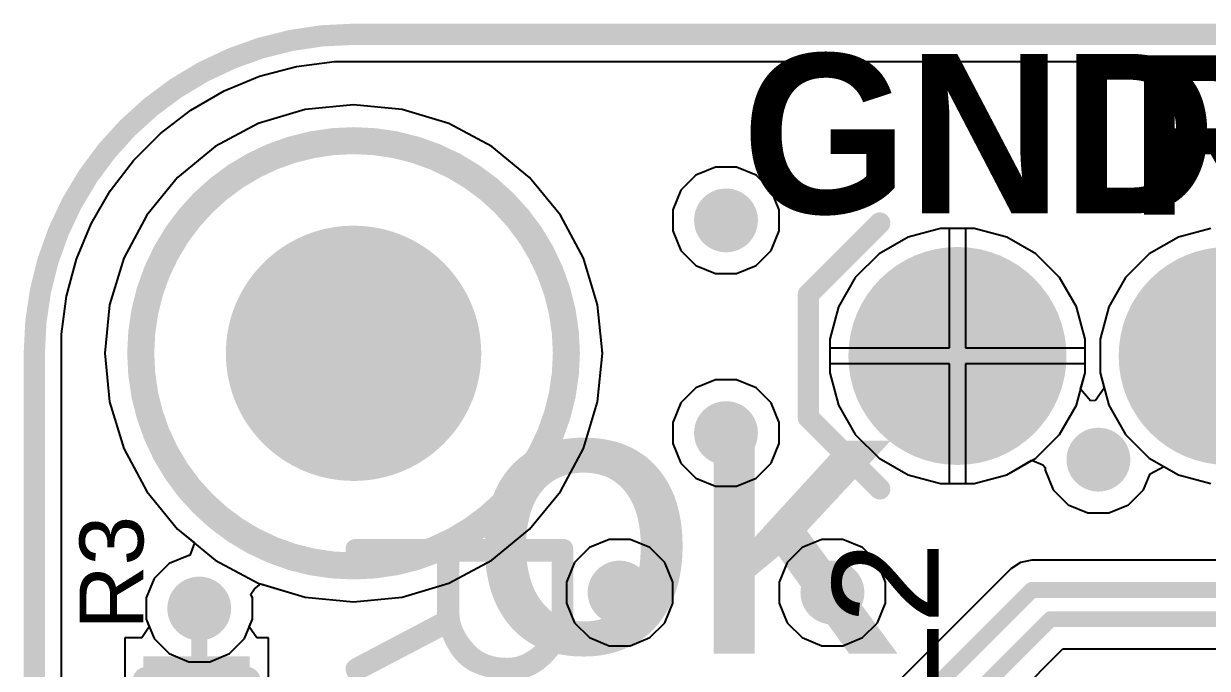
# Model space of a CAD drawing. Header units: inches. Extents: x -1.9 to 51.5, y -1.6 to 35.1.
# Drawn here: x -0.1 to 11.02, y 29.04 to 35.1 of the extents above; entities that cross this region are included whole.
import ezdxf

# ---------------------------------------------------------------- set-up
doc = ezdxf.new("R2010")
doc.units = ezdxf.units.IN
for name, color, linetype in [('Assembly Notes', 76, 'Continuous'), ('Board Shape', 56, 'Continuous'), ('Bottom Layer', 76, 'Continuous'), ('Bottom Layer 1', 5, 'Continuous'), ('Bottom Solder', 6, 'Continuous'), ('Keep-Out Layer', 6, 'Continuous'), ('Multi-Layer', 9, 'Continuous'), ('Pad Holes', 156, 'Continuous'), ('Top Layer', 16, 'Continuous'), ('Top Layer 1', 1, 'Continuous'), ('Top Overlay', 2, 'Continuous'), ('Top Paste', 8, 'Continuous'), ('Top Solder', 216, 'Continuous'), ('Via Holes', 16, 'Continuous')]:
    doc.layers.add(name, color=color, linetype=linetype)
doc.styles.add('Arial', font='', dxfattribs={"height": 0.2})
doc.styles.add('Century Gothic_Bold', font='', dxfattribs={"height": 0.2})
doc.styles.add('GOST type B', font='', dxfattribs={"height": 0.2})
doc.styles.get('Arial').set_extended_font_data('Arial')
doc.styles.get('Century Gothic_Bold').set_extended_font_data('Century Gothic', bold=True)
doc.styles.get('GOST type B').set_extended_font_data('GOST type B')

# ---------------------------------------------------------------- blocks, each defined once
blk = doc.blocks.new('PLS6_162')
at = {"layer": 'Bottom Layer'}
h = blk.add_hatch(color=76, dxfattribs=at)
edge = h.paths.add_edge_path()
edge.add_arc((0, -10.16), 1, 0, 360)
h = blk.add_hatch(color=76, dxfattribs=at)
edge = h.paths.add_edge_path()
edge.add_arc((0, -12.7), 1, 0, 360)
at = {"layer": 'Bottom Layer 1'}
h = blk.add_hatch(color=5, dxfattribs=at)
edge = h.paths.add_edge_path()
edge.add_arc((0, -10.16), 1, 0, 360)
h = blk.add_hatch(color=5, dxfattribs=at)
edge = h.paths.add_edge_path()
edge.add_arc((0, -12.7), 1, 0, 360)
at = {"layer": 'Bottom Solder'}
h = blk.add_hatch(color=6, dxfattribs=at)
edge = h.paths.add_edge_path()
edge.add_arc((0, -10.16), 1.025, 0, 360)
h = blk.add_hatch(color=6, dxfattribs=at)
edge = h.paths.add_edge_path()
edge.add_arc((0, -12.7), 1.025, 0, 360)
at = {"layer": 'Multi-Layer'}
h = blk.add_hatch(color=9, dxfattribs=at)
edge = h.paths.add_edge_path()
edge.add_arc((0, -10.16), 1, 0, 360)
h = blk.add_hatch(color=9, dxfattribs=at)
edge = h.paths.add_edge_path()
edge.add_arc((0, -12.7), 1, 0, 360)
at = {"layer": 'Pad Holes'}
h = blk.add_hatch(color=7, dxfattribs=at)
edge = h.paths.add_edge_path()
edge.add_arc((0, -10.16), 0.5, 0, 360)
h = blk.add_hatch(color=7, dxfattribs=at)
edge = h.paths.add_edge_path()
edge.add_arc((0, -12.7), 0.5, 0, 360)
at = {"layer": 'Top Layer'}
h = blk.add_hatch(color=16, dxfattribs=at)
edge = h.paths.add_edge_path()
edge.add_arc((0, -10.16), 1, 0, 360)
h = blk.add_hatch(color=16, dxfattribs=at)
edge = h.paths.add_edge_path()
edge.add_arc((0, -12.7), 1, 0, 360)
at = {"layer": 'Top Layer 1'}
h = blk.add_hatch(color=1, dxfattribs=at)
edge = h.paths.add_edge_path()
edge.add_arc((0, -10.16), 1, 0, 360)
h = blk.add_hatch(color=1, dxfattribs=at)
edge = h.paths.add_edge_path()
edge.add_arc((0, -12.7), 1, 0, 360)
at = {"layer": 'Top Solder'}
h = blk.add_hatch(color=216, dxfattribs=at)
edge = h.paths.add_edge_path()
edge.add_arc((0, -10.16), 1.025, 0, 360)
h = blk.add_hatch(color=216, dxfattribs=at)
edge = h.paths.add_edge_path()
edge.add_arc((0, -12.7), 1.025, 0, 360)
at = {"layer": 'Top Overlay'}
for points in [[(-0.58, -14.1, 0.2, 0.2, 0), (-1.25, -13.43, 0.2, 0.2, 0)], [(0.58, -14.1, 0.2, 0.2, 0), (1.25, -13.43, 0.2, 0.2, 0)], [(0.58, -14.1, 0.2, 0.2, 0), (-0.58, -14.1, 0.2, 0.2, 0)]]:
    blk.add_lwpolyline(points, format="xyseb", dxfattribs=at)
for points in [[(-1.3, -13.43, 0.1, 0.1, 1), (-1.2, -13.43, 0.1, 0.1, 1)], [(1.2, -13.43, 0.1, 0.1, 1), (1.3, -13.43, 0.1, 0.1, 1)], [(-0.63, -14.1, 0.1, 0.1, 1), (-0.53, -14.1, 0.1, 0.1, 1)], [(-0.63, -14.1, 0.1, 0.1, 1), (-0.53, -14.1, 0.1, 0.1, 1)], [(0.53, -14.1, 0.1, 0.1, 1), (0.63, -14.1, 0.1, 0.1, 1)], [(0.53, -14.1, 0.1, 0.1, 1), (0.63, -14.1, 0.1, 0.1, 1)]]:
    blk.add_lwpolyline(points, format="xyseb", close=True, dxfattribs=at)
blk = doc.blocks.new('0603R_167')
at = {"layer": 'Top Layer 1'}
for points in [[(-1.05, -0.475), (-1.05, 0.475), (-0.25, 0.475), (-0.25, -0.475)], [(0.25, -0.475), (0.25, 0.475), (1.05, 0.475), (1.05, -0.475)]]:
    blk.add_hatch(color=1, dxfattribs=at).paths.add_polyline_path(points)
at = {"layer": 'Top Paste'}
for points in [[(-1.05, -0.475), (-1.05, 0.475), (-0.25, 0.475), (-0.25, -0.475)], [(0.25, -0.475), (0.25, 0.475), (1.05, 0.475), (1.05, -0.475)]]:
    blk.add_hatch(color=8, dxfattribs=at).paths.add_polyline_path(points)
at = {"layer": 'Top Solder'}
for points in [[(-1.075, -0.5), (-1.075, 0.5), (-0.225, 0.5), (-0.225, -0.5)], [(0.225, -0.5), (0.225, 0.5), (1.075, 0.5), (1.075, -0.5)]]:
    blk.add_hatch(color=216, dxfattribs=at).paths.add_polyline_path(points)
at = {"layer": 'Assembly Notes'}
for points in [[(-0.85, -0.475, 0.25, 0.25, 0), (-0.85, 0.475, 0.25, 0.25, 0)], [(0.85, 0.475, 0.25, 0.25, 0), (-0.85, 0.475, 0.25, 0.25, 0)], [(0.85, -0.475, 0.25, 0.25, 0), (0.85, 0.475, 0.25, 0.25, 0)], [(0.85, -0.475, 0.25, 0.25, 0), (-0.85, -0.475, 0.25, 0.25, 0)]]:
    blk.add_lwpolyline(points, format="xyseb", dxfattribs=at)
for points in [[(-0.913, 0.475, 0.125, 0.125, 1), (-0.788, 0.475, 0.125, 0.125, 1)], [(-0.913, 0.475, 0.125, 0.125, 1), (-0.788, 0.475, 0.125, 0.125, 1)], [(0.787, 0.475, 0.125, 0.125, 1), (0.912, 0.475, 0.125, 0.125, 1)], [(0.787, 0.475, 0.125, 0.125, 1), (0.912, 0.475, 0.125, 0.125, 1)], [(-0.913, -0.475, 0.125, 0.125, 1), (-0.788, -0.475, 0.125, 0.125, 1)], [(-0.913, -0.475, 0.125, 0.125, 1), (-0.788, -0.475, 0.125, 0.125, 1)], [(0.787, -0.475, 0.125, 0.125, 1), (0.912, -0.475, 0.125, 0.125, 1)], [(0.787, -0.475, 0.125, 0.125, 1), (0.912, -0.475, 0.125, 0.125, 1)]]:
    blk.add_lwpolyline(points, format="xyseb", close=True, dxfattribs=at)
at = {"layer": 'Top Overlay'}
for points in [[(0.5, 0.725, 0.15, 0.15, 0), (-0.5, 0.725, 0.15, 0.15, 0)], [(0.5, -0.725, 0.15, 0.15, 0), (-0.5, -0.725, 0.15, 0.15, 0)]]:
    blk.add_lwpolyline(points, format="xyseb", dxfattribs=at)
for points in [[(-0.537, 0.725, 0.075, 0.075, 1), (-0.462, 0.725, 0.075, 0.075, 1)], [(0.462, 0.725, 0.075, 0.075, 1), (0.537, 0.725, 0.075, 0.075, 1)], [(-0.537, -0.725, 0.075, 0.075, 1), (-0.462, -0.725, 0.075, 0.075, 1)], [(0.462, -0.725, 0.075, 0.075, 1), (0.537, -0.725, 0.075, 0.075, 1)]]:
    blk.add_lwpolyline(points, format="xyseb", close=True, dxfattribs=at)
at = {"layer": 'Assembly Notes', "style": 'GOST type B'}
blk.add_text('R3', height=2.15, dxfattribs=at).set_placement((-2.4, 1.4))

msp = doc.modelspace()

# ---------------------------------------------------------------- hatches: boundary and pattern name
at = {"layer": 'Bottom Layer'}
h = msp.add_hatch(color=76, dxfattribs=at)
edge = h.paths.add_edge_path()
edge.add_arc((6.5, 33.25), 0.3, 0, 360)
h = msp.add_hatch(color=76, dxfattribs=at)
edge = h.paths.add_edge_path()
edge.add_arc((6.5, 31.25), 0.3, 0, 360)
h = msp.add_hatch(color=76, dxfattribs=at)
edge = h.paths.add_edge_path()
edge.add_arc((10, 31), 0.3, 0, 360)
h = msp.add_hatch(color=76, dxfattribs=at)
edge = h.paths.add_edge_path()
edge.add_arc((5.5, 29.75), 0.3, 0, 360)
h = msp.add_hatch(color=76, dxfattribs=at)
edge = h.paths.add_edge_path()
edge.add_arc((7.5, 29.75), 0.3, 0, 360)
h = msp.add_hatch(color=76, dxfattribs=at)
edge = h.paths.add_edge_path()
edge.add_arc((1.55, 29.6), 0.3, 0, 360)
at = {"layer": 'Bottom Layer 1'}
h = msp.add_hatch(color=5, dxfattribs=at)
edge = h.paths.add_edge_path()
edge.add_arc((6.5, 33.25), 0.3, 0, 360)
h = msp.add_hatch(color=5, dxfattribs=at)
edge = h.paths.add_edge_path()
edge.add_arc((6.5, 31.25), 0.3, 0, 360)
h = msp.add_hatch(color=5, dxfattribs=at)
edge = h.paths.add_edge_path()
edge.add_arc((10, 31), 0.3, 0, 360)
h = msp.add_hatch(color=5, dxfattribs=at)
edge = h.paths.add_edge_path()
edge.add_arc((5.5, 29.75), 0.3, 0, 360)
h = msp.add_hatch(color=5, dxfattribs=at)
edge = h.paths.add_edge_path()
edge.add_arc((7.5, 29.75), 0.3, 0, 360)
h = msp.add_hatch(color=5, dxfattribs=at)
edge = h.paths.add_edge_path()
edge.add_arc((1.55, 29.6), 0.3, 0, 360)
at = {"layer": 'Bottom Solder'}
h = msp.add_hatch(color=6, dxfattribs=at)
edge = h.paths.add_edge_path()
edge.add_arc((3, 32), 1.2, 0, 360)
at = {"layer": 'Pad Holes'}
h = msp.add_hatch(color=7, dxfattribs=at)
edge = h.paths.add_edge_path()
edge.add_arc((3, 32), 1.1, 0, 360)
at = {"layer": 'Top Layer'}
h = msp.add_hatch(color=16, dxfattribs=at)
edge = h.paths.add_edge_path()
edge.add_arc((6.5, 33.25), 0.3, 0, 360)
h = msp.add_hatch(color=16, dxfattribs=at)
edge = h.paths.add_edge_path()
edge.add_arc((6.5, 31.25), 0.3, 0, 360)
h = msp.add_hatch(color=16, dxfattribs=at)
edge = h.paths.add_edge_path()
edge.add_arc((10, 31), 0.3, 0, 360)
h = msp.add_hatch(color=16, dxfattribs=at)
edge = h.paths.add_edge_path()
edge.add_arc((5.5, 29.75), 0.3, 0, 360)
h = msp.add_hatch(color=16, dxfattribs=at)
edge = h.paths.add_edge_path()
edge.add_arc((7.5, 29.75), 0.3, 0, 360)
h = msp.add_hatch(color=16, dxfattribs=at)
edge = h.paths.add_edge_path()
edge.add_arc((1.55, 29.6), 0.3, 0, 360)
at = {"layer": 'Top Layer 1'}
h = msp.add_hatch(color=1, dxfattribs=at)
edge = h.paths.add_edge_path()
edge.add_arc((6.5, 33.25), 0.3, 0, 360)
h = msp.add_hatch(color=1, dxfattribs=at)
edge = h.paths.add_edge_path()
edge.add_arc((6.5, 31.25), 0.3, 0, 360)
h = msp.add_hatch(color=1, dxfattribs=at)
edge = h.paths.add_edge_path()
edge.add_arc((10, 31), 0.3, 0, 360)
h = msp.add_hatch(color=1, dxfattribs=at)
edge = h.paths.add_edge_path()
edge.add_arc((5.5, 29.75), 0.3, 0, 360)
h = msp.add_hatch(color=1, dxfattribs=at)
edge = h.paths.add_edge_path()
edge.add_arc((7.5, 29.75), 0.3, 0, 360)
h = msp.add_hatch(color=1, dxfattribs=at)
edge = h.paths.add_edge_path()
edge.add_arc((1.55, 29.6), 0.3, 0, 360)
at = {"layer": 'Top Solder'}
h = msp.add_hatch(color=216, dxfattribs=at)
edge = h.paths.add_edge_path()
edge.add_arc((3, 32), 1.2, 0, 360)
at = {"layer": 'Via Holes'}
h = msp.add_hatch(color=7, dxfattribs=at)
edge = h.paths.add_edge_path()
edge.add_arc((6.5, 33.25), 0.15, 0, 360)
h = msp.add_hatch(color=7, dxfattribs=at)
edge = h.paths.add_edge_path()
edge.add_arc((6.5, 31.25), 0.15, 0, 360)
h = msp.add_hatch(color=7, dxfattribs=at)
edge = h.paths.add_edge_path()
edge.add_arc((10, 31), 0.15, 0, 360)
h = msp.add_hatch(color=7, dxfattribs=at)
edge = h.paths.add_edge_path()
edge.add_arc((5.5, 29.75), 0.15, 0, 360)
h = msp.add_hatch(color=7, dxfattribs=at)
edge = h.paths.add_edge_path()
edge.add_arc((7.5, 29.75), 0.15, 0, 360)
h = msp.add_hatch(color=7, dxfattribs=at)
edge = h.paths.add_edge_path()
edge.add_arc((1.55, 29.6), 0.15, 0, 360)

# ---------------------------------------------------------------- linework, layer by layer
at = {"layer": 'Board Shape'}
for points in [[(0, 32, 0.2, 0.2, -0.414213), (3, 35, 0.2, 0.2, 0)], [(3, 35, 0.2, 0.2, 0), (47, 35, 0.2, 0.2, 0)], [(0, 3, 0.2, 0.2, 0), (0, 32, 0.2, 0.2, 0)]]:
    msp.add_lwpolyline(points, format="xyseb", dxfattribs=at)
for points in [[(2.95, 35, 0.1, 0.1, 1), (3.05, 35, 0.1, 0.1, 1)], [(2.95, 35, 0.1, 0.1, 1), (3.05, 35, 0.1, 0.1, 1)], [(-0.05, 32, 0.1, 0.1, 1), (0.05, 32, 0.1, 0.1, 1)], [(-0.05, 32, 0.1, 0.1, 1), (0.05, 32, 0.1, 0.1, 1)]]:
    msp.add_lwpolyline(points, format="xyseb", close=True, dxfattribs=at)
at = {"layer": 'Bottom Layer'}
for p, q in [((2.463, 34.698), (2.82, 34.745)), ((2.82, 34.745), (3, 34.745)), ((3, 34.745), (47, 34.745)), ((1.783, 34.467), (2.116, 34.605)), ((2.116, 34.605), (2.463, 34.698)), ((1.472, 34.287), (1.783, 34.467)), ((1.186, 34.068), (1.472, 34.287)), ((2.544, 34.293), (2.105, 34.16)), ((3, 34.338), (2.544, 34.293)), ((3.456, 34.293), (3, 34.338)), ((3.895, 34.16), (3.456, 34.293)), ((2.105, 34.16), (1.701, 33.944)), ((4.299, 33.944), (3.895, 34.16)), ((0.932, 33.814), (1.186, 34.068)), ((1.701, 33.944), (1.347, 33.653)), ((4.653, 33.653), (4.299, 33.944)), ((0.713, 33.528), (0.932, 33.814)), ((6.401, 33.75), (6.217, 33.674)), ((6.599, 33.75), (6.401, 33.75)), ((6.783, 33.674), (6.599, 33.75)), ((1.347, 33.653), (1.056, 33.299)), ((4.944, 33.299), (4.653, 33.653)), ((6.217, 33.674), (6.076, 33.533)), ((6.924, 33.533), (6.783, 33.674)), ((0.533, 33.217), (0.713, 33.528)), ((6.076, 33.533), (6, 33.349)), ((7, 33.349), (6.924, 33.533)), ((1.056, 33.299), (0.84, 32.895)), ((5.16, 32.895), (4.944, 33.299)), ((6, 33.349), (6, 33.151)), ((7, 33.151), (7, 33.349)), ((0.395, 32.884), (0.533, 33.217)), ((6, 33.151), (6.076, 32.967)), ((6.924, 32.967), (7, 33.151)), ((8.517, 33.175), (8.212, 33.093)), ((8.6, 33.175), (8.517, 33.175)), ((8.6, 32.05), (8.6, 33.175)), ((8.833, 33.175), (8.75, 33.175)), ((8.75, 33.175), (8.75, 32.05)), ((9.138, 33.093), (8.833, 33.175)), ((11.057, 33.175), (10.752, 33.093)), ((8.212, 33.093), (7.938, 32.935)), ((9.412, 32.935), (9.138, 33.093)), ((10.752, 33.093), (10.478, 32.935)), ((6.076, 32.967), (6.217, 32.826)), ((6.783, 32.826), (6.924, 32.967)), ((7.938, 32.935), (7.715, 32.712)), ((9.635, 32.712), (9.412, 32.935)), ((10.478, 32.935), (10.255, 32.712)), ((0.302, 32.537), (0.395, 32.884)), ((0.84, 32.895), (0.707, 32.456)), ((5.293, 32.456), (5.16, 32.895)), ((6.217, 32.826), (6.401, 32.75)), ((6.599, 32.75), (6.783, 32.826)), ((6.401, 32.75), (6.599, 32.75)), ((7.715, 32.712), (7.557, 32.438)), ((9.793, 32.438), (9.635, 32.712)), ((10.255, 32.712), (10.097, 32.438)), ((0.255, 32.18), (0.302, 32.537)), ((0.707, 32.456), (0.662, 32)), ((5.338, 32), (5.293, 32.456)), ((7.557, 32.438), (7.475, 32.133)), ((9.875, 32.133), (9.793, 32.438)), ((10.097, 32.438), (10.015, 32.133)), ((0.255, 32), (0.255, 32.18)), ((7.475, 32.133), (7.475, 32.05)), ((7.475, 32.05), (8.6, 32.05)), ((8.75, 32.05), (9.875, 32.05)), ((9.875, 32.05), (9.875, 32.133)), ((10.015, 32.133), (10.015, 31.817)), ((0.255, 3), (0.255, 32)), ((0.662, 32), (0.707, 31.544)), ((5.293, 31.544), (5.338, 32)), ((8.6, 31.9), (7.475, 31.9)), ((7.475, 31.9), (7.475, 31.817)), ((7.475, 31.817), (7.557, 31.512)), ((8.6, 30.775), (8.6, 31.9)), ((9.875, 31.9), (8.75, 31.9)), ((8.75, 31.9), (8.75, 30.775)), ((9.833, 31.662), (9.875, 31.817)), ((9.875, 31.817), (9.875, 31.9)), ((10.015, 31.817), (10.054, 31.671)), ((6.401, 31.75), (6.217, 31.674)), ((6.599, 31.75), (6.401, 31.75)), ((6.783, 31.674), (6.599, 31.75)), ((6.217, 31.674), (6.076, 31.533)), ((6.924, 31.533), (6.783, 31.674)), ((9.926, 31.553), (9.833, 31.662)), ((10.054, 31.671), (9.973, 31.557)), ((0.707, 31.544), (0.84, 31.105)), ((5.16, 31.105), (5.293, 31.544)), ((6.076, 31.533), (6, 31.349)), ((7, 31.349), (6.924, 31.533)), ((7.557, 31.512), (7.715, 31.238)), ((9.973, 31.557), (9.926, 31.553)), ((6, 31.349), (6, 31.151)), ((7, 31.151), (7, 31.349)), ((6, 31.151), (6.076, 30.967)), ((6.924, 30.967), (7, 31.151)), ((7.715, 31.238), (7.938, 31.015)), ((0.84, 31.105), (1.056, 30.701)), ((4.944, 30.701), (5.16, 31.105)), ((6.076, 30.967), (6.217, 30.826)), ((6.783, 30.826), (6.924, 30.967)), ((7.938, 31.015), (8.212, 30.857)), ((9.138, 30.857), (9.375, 30.994)), ((9.375, 30.994), (9.476, 30.95)), ((9.476, 30.95), (9.5, 30.926)), ((9.5, 30.926), (9.5, 30.901)), ((10.486, 30.866), (10.616, 30.935)), ((10.616, 30.935), (10.752, 30.857)), ((6.217, 30.826), (6.401, 30.75)), ((6.599, 30.75), (6.783, 30.826)), ((8.212, 30.857), (8.517, 30.775)), ((8.833, 30.775), (9.138, 30.857)), ((9.5, 30.901), (9.576, 30.717)), ((10.424, 30.717), (10.486, 30.866)), ((10.752, 30.857), (11.057, 30.775)), ((1.056, 30.701), (1.347, 30.347)), ((4.653, 30.347), (4.944, 30.701)), ((6.401, 30.75), (6.599, 30.75)), ((8.517, 30.775), (8.6, 30.775)), ((8.75, 30.775), (8.833, 30.775)), ((9.576, 30.717), (9.717, 30.576)), ((10.283, 30.576), (10.424, 30.717)), ((9.717, 30.576), (9.901, 30.5)), ((9.901, 30.5), (10.099, 30.5)), ((10.099, 30.5), (10.283, 30.576)), ((1.347, 30.347), (1.701, 30.056)), ((4.299, 30.056), (4.653, 30.347)), ((5.217, 30.174), (5.076, 30.033)), ((5.401, 30.25), (5.217, 30.174)), ((5.599, 30.25), (5.401, 30.25)), ((5.783, 30.174), (5.599, 30.25)), ((5.924, 30.033), (5.783, 30.174)), ((7.217, 30.174), (7.076, 30.033)), ((7.401, 30.25), (7.217, 30.174)), ((7.599, 30.25), (7.401, 30.25)), ((7.783, 30.174), (7.599, 30.25)), ((7.924, 30.033), (7.783, 30.174)), ((1.701, 30.056), (2.105, 29.84)), ((3.895, 29.84), (4.299, 30.056)), ((5.076, 30.033), (5, 29.849)), ((6, 29.849), (5.924, 30.033)), ((7.076, 30.033), (7, 29.849)), ((8, 29.849), (7.924, 30.033)), ((2.105, 29.84), (2.544, 29.707)), ((3.456, 29.707), (3.895, 29.84)), ((5, 29.849), (5, 29.651)), ((6, 29.651), (6, 29.849)), ((7, 29.849), (7, 29.651)), ((8, 29.651), (8, 29.849)), ((2.544, 29.707), (3, 29.662)), ((3, 29.662), (3.456, 29.707)), ((5, 29.651), (5.076, 29.467)), ((5.924, 29.467), (6, 29.651)), ((7, 29.651), (7.076, 29.467)), ((7.924, 29.467), (8, 29.651)), ((5.076, 29.467), (5.217, 29.326)), ((5.783, 29.326), (5.924, 29.467)), ((7.076, 29.467), (7.217, 29.326)), ((7.783, 29.326), (7.924, 29.467)), ((5.217, 29.326), (5.401, 29.25)), ((5.599, 29.25), (5.783, 29.326)), ((7.217, 29.326), (7.401, 29.25)), ((7.599, 29.25), (7.783, 29.326)), ((5.401, 29.25), (5.599, 29.25)), ((7.401, 29.25), (7.599, 29.25))]:
    msp.add_line(p, q, dxfattribs=at)
at = {"layer": 'Bottom Layer 1'}
for p, q in [((2.463, 34.698), (2.82, 34.745)), ((2.82, 34.745), (3, 34.745)), ((3, 34.745), (47, 34.745)), ((1.783, 34.467), (2.116, 34.605)), ((2.116, 34.605), (2.463, 34.698)), ((1.472, 34.287), (1.783, 34.467)), ((1.186, 34.068), (1.472, 34.287)), ((2.544, 34.293), (2.105, 34.16)), ((3, 34.338), (2.544, 34.293)), ((3.456, 34.293), (3, 34.338)), ((3.895, 34.16), (3.456, 34.293)), ((2.105, 34.16), (1.701, 33.944)), ((4.299, 33.944), (3.895, 34.16)), ((0.932, 33.814), (1.186, 34.068)), ((1.701, 33.944), (1.347, 33.653)), ((4.653, 33.653), (4.299, 33.944)), ((0.713, 33.528), (0.932, 33.814)), ((1.347, 33.653), (1.056, 33.299)), ((4.944, 33.299), (4.653, 33.653)), ((0.533, 33.217), (0.713, 33.528)), ((1.056, 33.299), (0.84, 32.895)), ((5.16, 32.895), (4.944, 33.299)), ((0.395, 32.884), (0.533, 33.217)), ((8.517, 33.175), (8.212, 33.093)), ((8.833, 33.175), (8.517, 33.175)), ((9.138, 33.093), (8.833, 33.175)), ((11.057, 33.175), (10.752, 33.093)), ((8.212, 33.093), (7.938, 32.935)), ((9.412, 32.935), (9.138, 33.093)), ((10.752, 33.093), (10.478, 32.935)), ((7.938, 32.935), (7.715, 32.712)), ((9.635, 32.712), (9.412, 32.935)), ((10.478, 32.935), (10.255, 32.712)), ((0.302, 32.537), (0.395, 32.884)), ((0.84, 32.895), (0.707, 32.456)), ((5.293, 32.456), (5.16, 32.895)), ((7.715, 32.712), (7.557, 32.438)), ((9.793, 32.438), (9.635, 32.712)), ((10.255, 32.712), (10.097, 32.438)), ((0.255, 32.18), (0.302, 32.537)), ((0.707, 32.456), (0.662, 32)), ((5.338, 32), (5.293, 32.456)), ((7.557, 32.438), (7.475, 32.133)), ((9.875, 32.133), (9.793, 32.438)), ((10.097, 32.438), (10.015, 32.133)), ((0.255, 32), (0.255, 32.18)), ((7.475, 32.133), (7.475, 31.817)), ((9.875, 31.817), (9.875, 32.133)), ((10.015, 32.133), (10.015, 31.817)), ((0.255, 3), (0.255, 32)), ((0.662, 32), (0.707, 31.544)), ((5.293, 31.544), (5.338, 32)), ((7.475, 31.817), (7.557, 31.512)), ((9.793, 31.512), (9.875, 31.817)), ((10.015, 31.817), (10.097, 31.512)), ((0.707, 31.544), (0.84, 31.105)), ((5.16, 31.105), (5.293, 31.544)), ((7.557, 31.512), (7.715, 31.238)), ((9.635, 31.238), (9.793, 31.512)), ((10.097, 31.512), (10.255, 31.238)), ((7.715, 31.238), (7.938, 31.015)), ((9.412, 31.015), (9.635, 31.238)), ((10.255, 31.238), (10.478, 31.015)), ((0.84, 31.105), (1.056, 30.701)), ((4.944, 30.701), (5.16, 31.105)), ((7.938, 31.015), (8.212, 30.857)), ((9.138, 30.857), (9.412, 31.015)), ((10.478, 31.015), (10.752, 30.857)), ((8.212, 30.857), (8.517, 30.775)), ((8.833, 30.775), (9.138, 30.857)), ((10.752, 30.857), (11.057, 30.775)), ((1.056, 30.701), (1.347, 30.347)), ((4.653, 30.347), (4.944, 30.701)), ((8.517, 30.775), (8.833, 30.775)), ((1.347, 30.347), (1.504, 30.218)), ((4.299, 30.056), (4.653, 30.347)), ((1.504, 30.218), (1.462, 30.1)), ((1.451, 30.1), (1.267, 30.024)), ((1.462, 30.1), (1.451, 30.1)), ((3.895, 29.84), (4.299, 30.056)), ((1.267, 30.024), (1.126, 29.883)), ((1.126, 29.883), (1.05, 29.699)), ((2.069, 29.786), (2.13, 29.832)), ((2.13, 29.832), (2.544, 29.707)), ((3.456, 29.707), (3.895, 29.84)), ((1.05, 29.699), (1.05, 29.501)), ((2.035, 29.735), (2.069, 29.786)), ((2.05, 29.699), (2.035, 29.735)), ((2.05, 29.501), (2.05, 29.699)), ((2.544, 29.707), (3, 29.662)), ((3, 29.662), (3.456, 29.707)), ((1.05, 29.501), (1.126, 29.317)), ((1.974, 29.317), (2.05, 29.501)), ((1.126, 29.317), (1.267, 29.176)), ((1.833, 29.176), (1.974, 29.317)), ((1.267, 29.176), (1.451, 29.1)), ((1.649, 29.1), (1.833, 29.176)), ((1.451, 29.1), (1.649, 29.1))]:
    msp.add_line(p, q, dxfattribs=at)
at = {"layer": 'Keep-Out Layer'}
for points in [[(5, 32, 0.254, 0.254, 1), (1, 32, 0.254, 0.254, 1)], [(0.936, 32, 0.127, 0.127, 1), (1.063, 32, 0.127, 0.127, 1)], [(4.937, 32, 0.127, 0.127, 1), (5.064, 32, 0.127, 0.127, 1)]]:
    msp.add_lwpolyline(points, format="xyseb", close=True, dxfattribs=at)
at = {"layer": 'Top Layer'}
for p, q in [((2.463, 34.698), (2.82, 34.745)), ((2.82, 34.745), (3, 34.745)), ((3, 34.745), (47, 34.745)), ((1.783, 34.467), (2.116, 34.605)), ((2.116, 34.605), (2.463, 34.698)), ((1.472, 34.287), (1.783, 34.467)), ((1.186, 34.068), (1.472, 34.287)), ((2.544, 34.293), (2.105, 34.16)), ((3, 34.338), (2.544, 34.293)), ((3.456, 34.293), (3, 34.338)), ((3.895, 34.16), (3.456, 34.293)), ((2.105, 34.16), (1.701, 33.944)), ((4.299, 33.944), (3.895, 34.16)), ((0.932, 33.814), (1.186, 34.068)), ((1.701, 33.944), (1.347, 33.653)), ((4.653, 33.653), (4.299, 33.944)), ((0.713, 33.528), (0.932, 33.814)), ((6.401, 33.75), (6.217, 33.674)), ((6.599, 33.75), (6.401, 33.75)), ((6.783, 33.674), (6.599, 33.75)), ((1.347, 33.653), (1.056, 33.299)), ((4.944, 33.299), (4.653, 33.653)), ((6.217, 33.674), (6.076, 33.533)), ((6.924, 33.533), (6.783, 33.674)), ((0.533, 33.217), (0.713, 33.528)), ((6.076, 33.533), (6, 33.349)), ((7, 33.349), (6.924, 33.533)), ((1.056, 33.299), (0.84, 32.895)), ((5.16, 32.895), (4.944, 33.299)), ((6, 33.349), (6, 33.151)), ((7, 33.151), (7, 33.349)), ((0.395, 32.884), (0.533, 33.217)), ((6, 33.151), (6.076, 32.967)), ((6.924, 32.967), (7, 33.151)), ((8.517, 33.175), (8.212, 33.093)), ((8.6, 33.175), (8.517, 33.175)), ((8.6, 32.05), (8.6, 33.175)), ((8.833, 33.175), (8.75, 33.175)), ((8.75, 33.175), (8.75, 32.05)), ((9.138, 33.093), (8.833, 33.175)), ((11.057, 33.175), (10.752, 33.093)), ((8.212, 33.093), (7.938, 32.935)), ((9.412, 32.935), (9.138, 33.093)), ((10.752, 33.093), (10.478, 32.935)), ((6.076, 32.967), (6.217, 32.826)), ((6.783, 32.826), (6.924, 32.967)), ((7.938, 32.935), (7.715, 32.712)), ((9.635, 32.712), (9.412, 32.935)), ((10.478, 32.935), (10.255, 32.712)), ((0.302, 32.537), (0.395, 32.884)), ((0.84, 32.895), (0.707, 32.456)), ((5.293, 32.456), (5.16, 32.895)), ((6.217, 32.826), (6.401, 32.75)), ((6.599, 32.75), (6.783, 32.826)), ((6.401, 32.75), (6.599, 32.75)), ((7.715, 32.712), (7.557, 32.438)), ((9.793, 32.438), (9.635, 32.712)), ((10.255, 32.712), (10.097, 32.438)), ((0.255, 32.18), (0.302, 32.537)), ((0.707, 32.456), (0.662, 32)), ((5.338, 32), (5.293, 32.456)), ((7.557, 32.438), (7.475, 32.133)), ((9.875, 32.133), (9.793, 32.438)), ((10.097, 32.438), (10.015, 32.133)), ((0.255, 32), (0.255, 32.18)), ((7.475, 32.133), (7.475, 32.05)), ((7.475, 32.05), (8.6, 32.05)), ((8.75, 32.05), (9.875, 32.05)), ((9.875, 32.05), (9.875, 32.133)), ((10.015, 32.133), (10.015, 31.817)), ((0.255, 3), (0.255, 32)), ((0.662, 32), (0.707, 31.544)), ((5.293, 31.544), (5.338, 32)), ((8.6, 31.9), (7.475, 31.9)), ((7.475, 31.9), (7.475, 31.817)), ((7.475, 31.817), (7.557, 31.512)), ((8.6, 30.775), (8.6, 31.9)), ((9.875, 31.9), (8.75, 31.9)), ((8.75, 31.9), (8.75, 30.775)), ((9.833, 31.662), (9.875, 31.817)), ((9.875, 31.817), (9.875, 31.9)), ((10.015, 31.817), (10.054, 31.671)), ((6.401, 31.75), (6.217, 31.674)), ((6.599, 31.75), (6.401, 31.75)), ((6.783, 31.674), (6.599, 31.75)), ((6.217, 31.674), (6.076, 31.533)), ((6.924, 31.533), (6.783, 31.674)), ((9.926, 31.553), (9.833, 31.662)), ((10.054, 31.671), (9.973, 31.557)), ((0.707, 31.544), (0.84, 31.105)), ((5.16, 31.105), (5.293, 31.544)), ((6.076, 31.533), (6, 31.349)), ((7, 31.349), (6.924, 31.533)), ((7.557, 31.512), (7.715, 31.238)), ((9.973, 31.557), (9.926, 31.553)), ((6, 31.349), (6, 31.151)), ((7, 31.151), (7, 31.349)), ((6, 31.151), (6.076, 30.967)), ((6.924, 30.967), (7, 31.151)), ((7.715, 31.238), (7.938, 31.015)), ((0.84, 31.105), (1.056, 30.701)), ((4.944, 30.701), (5.16, 31.105)), ((6.076, 30.967), (6.217, 30.826)), ((6.783, 30.826), (6.924, 30.967)), ((7.938, 31.015), (8.212, 30.857)), ((9.138, 30.857), (9.375, 30.994)), ((9.375, 30.994), (9.476, 30.95)), ((9.476, 30.95), (9.5, 30.926)), ((9.5, 30.926), (9.5, 30.901)), ((10.486, 30.866), (10.616, 30.935)), ((10.616, 30.935), (10.752, 30.857)), ((6.217, 30.826), (6.401, 30.75)), ((6.599, 30.75), (6.783, 30.826)), ((8.212, 30.857), (8.517, 30.775)), ((8.833, 30.775), (9.138, 30.857)), ((9.5, 30.901), (9.576, 30.717)), ((10.424, 30.717), (10.486, 30.866)), ((10.752, 30.857), (11.057, 30.775)), ((1.056, 30.701), (1.347, 30.347)), ((4.653, 30.347), (4.944, 30.701)), ((6.401, 30.75), (6.599, 30.75)), ((8.517, 30.775), (8.6, 30.775)), ((8.75, 30.775), (8.833, 30.775)), ((9.576, 30.717), (9.717, 30.576)), ((10.283, 30.576), (10.424, 30.717)), ((9.717, 30.576), (9.901, 30.5)), ((9.901, 30.5), (10.099, 30.5)), ((10.099, 30.5), (10.283, 30.576)), ((1.347, 30.347), (1.701, 30.056)), ((4.299, 30.056), (4.653, 30.347)), ((5.217, 30.174), (5.076, 30.033)), ((5.401, 30.25), (5.217, 30.174)), ((5.599, 30.25), (5.401, 30.25)), ((5.783, 30.174), (5.599, 30.25)), ((5.924, 30.033), (5.783, 30.174)), ((7.217, 30.174), (7.076, 30.033)), ((7.401, 30.25), (7.217, 30.174)), ((7.599, 30.25), (7.401, 30.25)), ((7.783, 30.174), (7.599, 30.25)), ((7.924, 30.033), (7.783, 30.174)), ((1.701, 30.056), (2.105, 29.84)), ((3.895, 29.84), (4.299, 30.056)), ((5.076, 30.033), (5, 29.849)), ((6, 29.849), (5.924, 30.033)), ((7.076, 30.033), (7, 29.849)), ((8, 29.849), (7.924, 30.033)), ((2.105, 29.84), (2.544, 29.707)), ((3.456, 29.707), (3.895, 29.84)), ((5, 29.849), (5, 29.651)), ((6, 29.651), (6, 29.849)), ((7, 29.849), (7, 29.651)), ((8, 29.651), (8, 29.849)), ((2.544, 29.707), (3, 29.662)), ((3, 29.662), (3.456, 29.707)), ((5, 29.651), (5.076, 29.467)), ((5.924, 29.467), (6, 29.651)), ((7, 29.651), (7.076, 29.467)), ((7.924, 29.467), (8, 29.651)), ((5.076, 29.467), (5.217, 29.326)), ((5.783, 29.326), (5.924, 29.467)), ((7.076, 29.467), (7.217, 29.326)), ((7.783, 29.326), (7.924, 29.467)), ((5.217, 29.326), (5.401, 29.25)), ((5.599, 29.25), (5.783, 29.326)), ((7.217, 29.326), (7.401, 29.25)), ((7.599, 29.25), (7.783, 29.326)), ((5.401, 29.25), (5.599, 29.25)), ((7.401, 29.25), (7.599, 29.25))]:
    msp.add_line(p, q, dxfattribs=at)
at = {"layer": 'Top Layer 1'}
for p, q in [((2.463, 34.698), (2.82, 34.745)), ((2.82, 34.745), (3, 34.745)), ((3, 34.745), (47, 34.745)), ((1.783, 34.467), (2.116, 34.605)), ((2.116, 34.605), (2.463, 34.698)), ((1.472, 34.287), (1.783, 34.467)), ((1.186, 34.068), (1.472, 34.287)), ((2.544, 34.293), (2.105, 34.16)), ((3, 34.338), (2.544, 34.293)), ((3.456, 34.293), (3, 34.338)), ((3.895, 34.16), (3.456, 34.293)), ((2.105, 34.16), (1.701, 33.944)), ((4.299, 33.944), (3.895, 34.16)), ((0.932, 33.814), (1.186, 34.068)), ((1.701, 33.944), (1.347, 33.653)), ((4.653, 33.653), (4.299, 33.944)), ((0.713, 33.528), (0.932, 33.814)), ((1.347, 33.653), (1.056, 33.299)), ((4.944, 33.299), (4.653, 33.653)), ((0.533, 33.217), (0.713, 33.528)), ((1.056, 33.299), (0.84, 32.895)), ((5.16, 32.895), (4.944, 33.299)), ((0.395, 32.884), (0.533, 33.217)), ((8.517, 33.175), (8.212, 33.093)), ((8.833, 33.175), (8.517, 33.175)), ((9.138, 33.093), (8.833, 33.175)), ((11.057, 33.175), (10.752, 33.093)), ((8.212, 33.093), (7.938, 32.935)), ((9.412, 32.935), (9.138, 33.093)), ((10.752, 33.093), (10.478, 32.935)), ((7.938, 32.935), (7.715, 32.712)), ((9.635, 32.712), (9.412, 32.935)), ((10.478, 32.935), (10.255, 32.712)), ((0.302, 32.537), (0.395, 32.884)), ((0.84, 32.895), (0.707, 32.456)), ((5.293, 32.456), (5.16, 32.895)), ((7.715, 32.712), (7.557, 32.438)), ((9.793, 32.438), (9.635, 32.712)), ((10.255, 32.712), (10.097, 32.438)), ((0.255, 32.18), (0.302, 32.537)), ((0.707, 32.456), (0.662, 32)), ((5.338, 32), (5.293, 32.456)), ((7.557, 32.438), (7.475, 32.133)), ((9.875, 32.133), (9.793, 32.438)), ((10.097, 32.438), (10.015, 32.133)), ((0.255, 32), (0.255, 32.18)), ((7.475, 32.133), (7.475, 31.817)), ((9.875, 31.817), (9.875, 32.133)), ((10.015, 32.133), (10.015, 31.817)), ((0.255, 3), (0.255, 32)), ((0.662, 32), (0.707, 31.544)), ((5.293, 31.544), (5.338, 32)), ((7.475, 31.817), (7.557, 31.512)), ((9.793, 31.512), (9.875, 31.817)), ((10.015, 31.817), (10.097, 31.512)), ((0.707, 31.544), (0.84, 31.105)), ((5.16, 31.105), (5.293, 31.544)), ((7.557, 31.512), (7.715, 31.238)), ((9.635, 31.238), (9.793, 31.512)), ((10.097, 31.512), (10.255, 31.238)), ((7.715, 31.238), (7.938, 31.015)), ((9.412, 31.015), (9.635, 31.238)), ((10.255, 31.238), (10.478, 31.015)), ((0.84, 31.105), (1.056, 30.701)), ((4.944, 30.701), (5.16, 31.105)), ((7.938, 31.015), (8.212, 30.857)), ((9.138, 30.857), (9.412, 31.015)), ((10.478, 31.015), (10.752, 30.857)), ((8.212, 30.857), (8.517, 30.775)), ((8.833, 30.775), (9.138, 30.857)), ((10.752, 30.857), (11.057, 30.775)), ((1.056, 30.701), (1.347, 30.347)), ((4.653, 30.347), (4.944, 30.701)), ((8.517, 30.775), (8.833, 30.775)), ((1.347, 30.347), (1.504, 30.218)), ((4.299, 30.056), (4.653, 30.347)), ((1.504, 30.218), (1.462, 30.1)), ((1.451, 30.1), (1.267, 30.024)), ((1.462, 30.1), (1.451, 30.1)), ((3.895, 29.84), (4.299, 30.056)), ((9.268, 30.034), (9.177, 29.973)), ((9.375, 30.055), (9.268, 30.034)), ((23.249, 30.055), (9.375, 30.055)), ((1.267, 30.024), (1.126, 29.883)), ((9.177, 29.973), (7.503, 28.3)), ((1.126, 29.883), (1.05, 29.699)), ((2.069, 29.786), (2.13, 29.832)), ((2.13, 29.832), (2.544, 29.707)), ((3.456, 29.707), (3.895, 29.84)), ((1.05, 29.699), (1.05, 29.501)), ((2.035, 29.735), (2.069, 29.786)), ((2.05, 29.699), (2.035, 29.735)), ((2.05, 29.501), (2.05, 29.699)), ((2.544, 29.707), (3, 29.662)), ((3, 29.662), (3.456, 29.707)), ((1.05, 29.501), (1.08, 29.429)), ((2.02, 29.429), (2.05, 29.501)), ((1.08, 29.429), (1.01, 29.325)), ((2.09, 29.325), (2.02, 29.429)), ((1.01, 29.325), (0.85, 29.325)), ((0.85, 29.325), (0.85, 28.15)), ((2.2, 29.325), (2.09, 29.325)), ((2.2, 28.15), (2.2, 29.325)), ((8.23, 27.784), (9.666, 29.22)), ((9.666, 29.22), (11.299, 29.22))]:
    msp.add_line(p, q, dxfattribs=at)
for points in [[(7.625, 28.025, 0.15, 0.15, 0), (9.375, 29.775, 0.15, 0.15, 0)], [(9.375, 29.775, 0.15, 0.15, 0), (34.922, 29.775, 0.15, 0.15, 0)], [(1.55, 28.75, 0.15, 0.15, 0), (1.55, 29.6, 0.15, 0.15, 0)], [(7.95, 27.9, 0.15, 0.15, 0), (9.55, 29.5, 0.15, 0.15, 0)], [(9.55, 29.5, 0.15, 0.15, 0), (37.325, 29.5, 0.15, 0.15, 0)]]:
    msp.add_lwpolyline(points, format="xyseb", dxfattribs=at)
for points in [[(9.338, 29.775, 0.075, 0.075, 1), (9.413, 29.775, 0.075, 0.075, 1)], [(9.338, 29.775, 0.075, 0.075, 1), (9.413, 29.775, 0.075, 0.075, 1)], [(1.512, 29.6, 0.075, 0.075, 1), (1.587, 29.6, 0.075, 0.075, 1)], [(9.513, 29.5, 0.075, 0.075, 1), (9.588, 29.5, 0.075, 0.075, 1)], [(9.513, 29.5, 0.075, 0.075, 1), (9.588, 29.5, 0.075, 0.075, 1)]]:
    msp.add_lwpolyline(points, format="xyseb", close=True, dxfattribs=at)

# ---------------------------------------------------------------- block references
at = {"rotation": 270}
for name, p in [('PLS6_162', (21.375, 31.975)), ('0603R_167', (1.525, 28.075))]:
    msp.add_blockref(name, p, dxfattribs=at)

# ---------------------------------------------------------------- texts
at = {"layer": 'Top Overlay', "style": 'Century Gothic_Bold'}
for s, height, p in [('GND', 1.5, (6.649, 33.316)), ('RX', 1.5, (10.293, 33.303)), ('OK', 2, (4.124, 29.177))]:
    msp.add_text(s, height=height, dxfattribs=at).set_placement(p)
at = {"layer": 'Top Overlay', "style": 'Arial'}
for s, height, p in [('R3', 0.6, (1.025, 29.4)), ('HL2', 1, (8.5, 27.667))]:
    msp.add_text(s, height=height, rotation=90, dxfattribs=at).set_placement(p)

doc.saveas('drawing.dxf')
